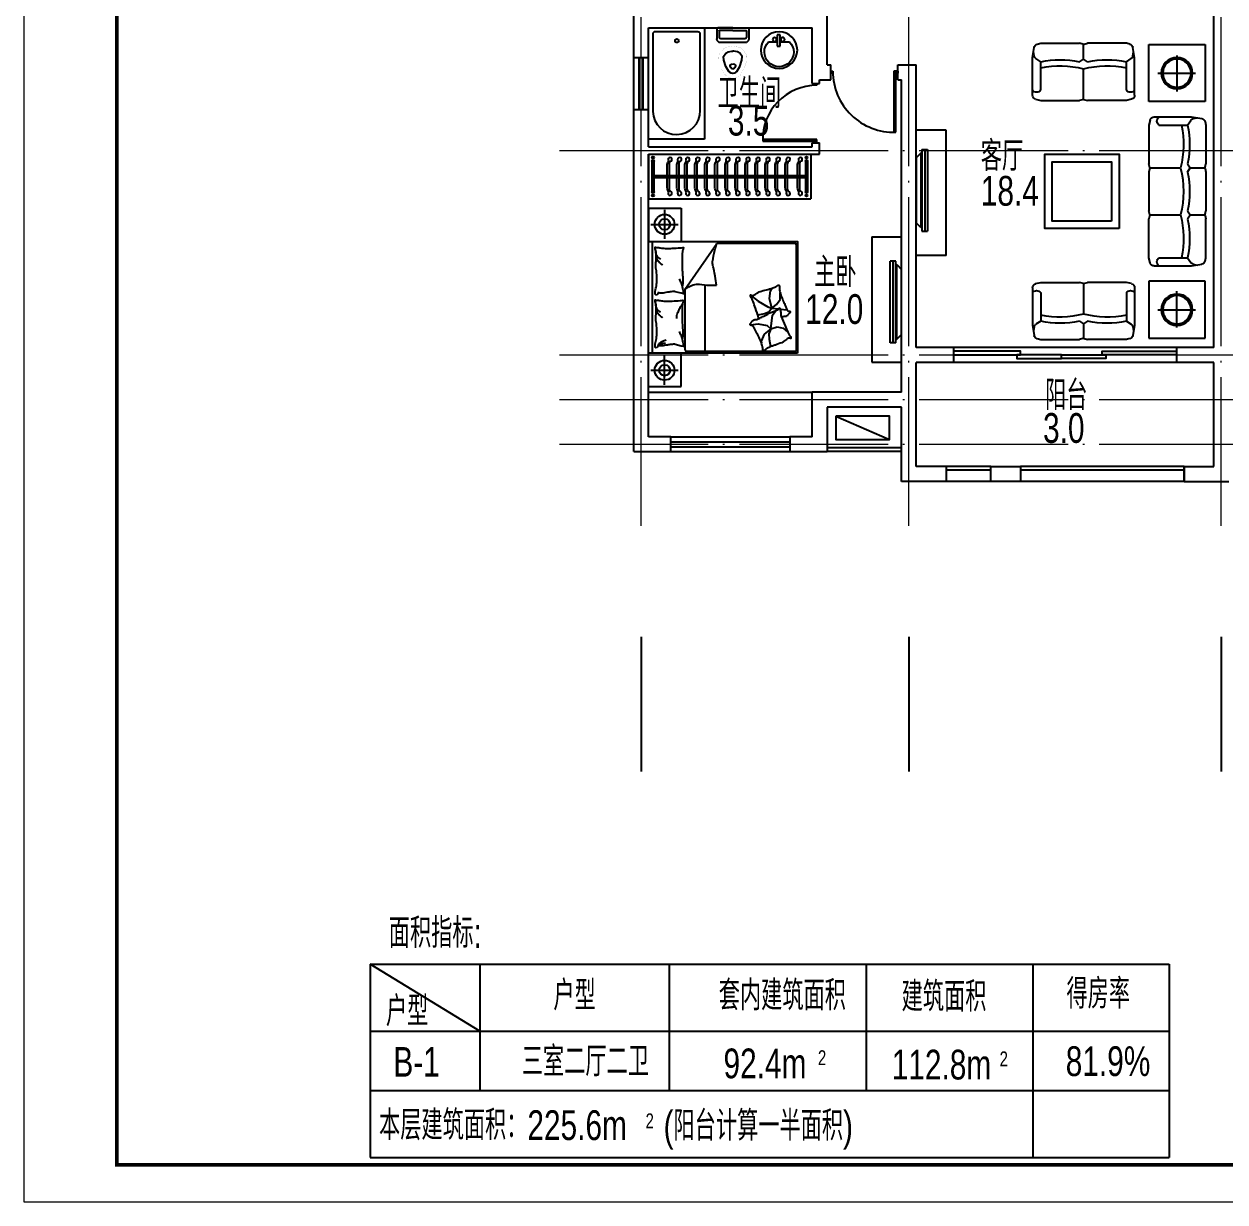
# Model space of a CAD drawing. Extents: x 1332633 to 1595679, y 264824 to 640777.
# Drawn here: x 1338833 to 1354982, y 611077 to 626916 of the extents above; entities that cross this region are included whole.
import ezdxf
from ezdxf.enums import TextEntityAlignment as Align

# ---------------------------------------------------------------- set-up
doc = ezdxf.new("R2010")
doc.units = 0
doc.header["$LTSCALE"] = 1000
doc.header["$MEASUREMENT"] = 0
doc.linetypes.add('DOTE', pattern=[2.42, 2, -0.2, 0.02, -0.2])
doc.layers.get('0').update_dxf_attribs({"linetype": 'CONTINUOUS'})
doc.layers.add('_公共_图框', color=4, linetype='CONTINUOUS', lineweight=5)
doc.layers.add('DOTE', color=1, linetype='DOTE', lineweight=13)
for name, color, linetype in [('A-Area(建筑面积)', 1, 'CONTINUOUS'), ('A-Balcony(建筑阳台)', 32, 'CONTINUOUS'), ('A-Fur1(建筑厨卫洁具)', 136, 'CONTINUOUS'), ('A-Fur2(建筑家具)', 33, 'CONTINUOUS'), ('A-FUR2_建筑家具_', 33, 'CONTINUOUS'), ('A-Ground(室外构件)', 31, 'CONTINUOUS'), ('A-Hz1(房间名称)', 4, 'CONTINUOUS'), ('A-HZ1_建筑汉字注明_平_立面_房间名称等_', 7, 'CONTINUOUS'), ('A-Hz3(房间面积)', 2, 'CONTINUOUS'), ('A-Wall(建筑墙)', 255, 'CONTINUOUS'), ('A-WALL_建筑墙_', 255, 'CONTINUOUS'), ('A-WINDOW(建筑门窗)', 4, 'CONTINUOUS'), ('AXIS', 3, 'CONTINUOUS'), ('TEXT', 2, 'CONTINUOUS')]:
    doc.layers.add(name, color=color, linetype=linetype)
doc.styles.add('DIM_FONT', font='txt', dxfattribs={"width": 0.8})
doc.styles.add('SBJ', font='SimSun.ttf', dxfattribs={"width": 0.8})
doc.styles.get("Standard").update_dxf_attribs({"font": 'GBENOR', "bigfont": 'GBCBIG'})
doc.styles.add('sunyat', font='3yromanc.shx', dxfattribs={"width": 0.75, "bigfont": '3yhztxt.shx'})
doc.styles.add('SUNYAT1', font='3yromans.shx', dxfattribs={"width": 0.75, "bigfont": '3yhztxt.shx'})
doc.styles.add('图框文字', font='SIMKAI.TTF')

# ---------------------------------------------------------------- blocks, each defined once
blk = doc.blocks.new('B')
at = {"layer": 'A-FUR2_建筑家具_'}
for p, q in [((0, 0), (450, 0)), ((0, 0), (0, -438)), ((2400, 0), (1950, 0)), ((2400, 0), (2400, -438)), ((219, -30), (219, -398)), ((450, -52), (1950, -52)), ((2181, -30), (2181, -398)), ((25, -215), (416, -215)), ((2375, -215), (1984, -215)), ((0, -438), (453, -438)), ((2400, -438), (1947, -438)), ((476, -509), (476, -1968)), ((1303, -489), (496, -489)), ((1303, -489), (1922, -916)), ((496, -761), (1365, -761)), ((1922, -1968), (1922, -916)), ((831, -1368), (845, -1471)), ((1228, -1368), (1148, -1472)), ((611, -1514), (587, -1518)), ((705, -1552), (611, -1514)), ((774, -1645), (705, -1552)), ((819, -1593), (774, -1645)), ((845, -1471), (819, -1593)), ((978, -1559), (959, -1470)), ((998, -1617), (978, -1559)), ((1073, -1603), (1055, -1658)), ((1148, -1472), (1073, -1603)), ((540, -1638), (537, -1645)), ((638, -1621), (540, -1638)), ((707, -1618), (638, -1621)), ((774, -1645), (707, -1618)), ((774, -1645), (960, -1664)), ((774, -1645), (805, -1728)), ((805, -1728), (785, -1810)), ((960, -1664), (1010, -1700)), ((1055, -1658), (998, -1617)), ((1010, -1700), (1022, -1709)), ((1042, -1767), (1030, -1861)), ((1055, -1658), (1044, -1752)), ((1055, -1658), (1184, -1626)), ((1055, -1658), (1105, -1721)), ((1105, -1721), (1170, -1769)), ((1170, -1769), (1263, -1769)), ((1184, -1626), (1287, -1640)), ((1287, -1640), (1323, -1660)), ((785, -1810), (731, -1873)), ((496, -1988), (1902, -1988))]:
    blk.add_line(p, q, dxfattribs=at)
blk.add_lwpolyline([(450, -2000), (450, 0), (1950, 0), (1950, -2000)], close=True, dxfattribs=at)
for points in [[(551, -127, -0.263368), (523, -108, -0.494818), (532, -89, -0.049225), (550, -88, -0.036831), (574, -89, -0.031893), (611, -97, 0.035782), (645, -104, 0.032941), (735, -110, 0.026564), (846, -104, 0.017905), (884, -99, -0.033397), (904, -97, -0.03204), (941, -97, 0.018442), (1005, -101, 0.010837), (1070, -100, 0.014624), (1118, -97, 0.111249), (1141, -89, -0.153708), (1158, -86, -0.076444), (1165, -87, -0.215512), (1167, -89, -0.585858), (1164, -92, 0.363489), (1159, -95, 0.191716), (1159, -106, -0.129675), (1161, -123, -0.01735), (1158, -140, 0.019326), (1156, -155, 0.018818), (1149, -223, 0.021828), (1148, -283, 0.006204), (1150, -316, 0.001963), (1156, -423, 0.028341), (1160, -459, -0.117014), (1159, -468, -0.36606), (1158, -469, -0.03973), (1144, -466, -0.048309), (1131, -461, 0.062981), (1120, -457, 0.04058), (1097, -454, 0.014345), (1030, -451, 0.005484), (904, -452, 0.007153), (808, -455, 0.008762), (766, -458, -0.008153), (720, -461, -0.06251), (663, -456, 0.078669), (617, -454, 0.047825), (595, -459, -0.034494), (564, -466, -0.023571), (539, -469, -0.510228), (538, -468), (545, -438), (566, -356, 0.073041), (568, -336, 0.023305), (562, -275, 0.018299), (558, -252, -0.01097), (551, -214, -0.042281), (548, -180, -0.027201), (551, -126)], [(549, -143, -0.05369), (564, -156, -0.070312), (572, -168, -0.015448), (575, -177, -0.013244), (579, -187, -0.082127), (582, -205, -0.064164), (579, -228)], [(551, -127, -0.077379), (586, -152, -0.077379), (611, -187, -0.047525), (621, -211, -0.047525), (626, -238)], [(1025, -101, 0.027842), (1001, -111, 0.048685), (989, -119, 0.023666), (961, -144, 0.031223), (942, -164, 0.046801), (936, -172, 0.023191), (928, -189)], [(1107, -95, 0.088153), (1072, -98, 0.088153), (1041, -114, 0.077547), (1019, -135, 0.077547), (1005, -162)], [(1260, -127, -0.263368), (1232, -108, -0.494818), (1241, -89, -0.049225), (1259, -88, -0.036831), (1283, -89, -0.031893), (1321, -97, 0.035782), (1355, -104, 0.032941), (1444, -110, 0.026564), (1556, -104, 0.017905), (1593, -99, -0.033397), (1613, -97, -0.03204), (1650, -97, 0.018442), (1715, -101, 0.010837), (1779, -100, 0.014624), (1827, -97, 0.111249), (1850, -89, -0.153708), (1867, -86, -0.076444), (1874, -87, -0.215512), (1876, -89, -0.585858), (1873, -92, 0.363489), (1869, -95, 0.191716), (1869, -106, -0.129675), (1871, -123, -0.01735), (1868, -140, 0.019326), (1865, -155, 0.018818), (1858, -223, 0.021828), (1857, -283, 0.006204), (1859, -316, 0.001963), (1865, -423, 0.028341), (1869, -459, -0.117014), (1869, -468, -0.36606), (1867, -469, -0.03973), (1854, -466, -0.048309), (1840, -461, 0.062981), (1829, -457, 0.04058), (1806, -454, 0.014345), (1739, -451, 0.005484), (1614, -452, 0.007153), (1517, -455, 0.008762), (1475, -458, -0.008153), (1429, -461, -0.06251), (1372, -456, 0.078669), (1327, -454, 0.047825), (1304, -459, -0.034494), (1273, -466, -0.023571), (1248, -469, -0.510228), (1247, -468), (1255, -438), (1275, -356, 0.073041), (1277, -336, 0.023305), (1271, -275, 0.018299), (1267, -252, -0.01097), (1260, -214, -0.042281), (1257, -180, -0.027201), (1260, -126)], [(1734, -101, 0.027842), (1710, -111, 0.048685), (1698, -119, 0.023666), (1670, -144, 0.031223), (1651, -164, 0.046801), (1646, -172, 0.023191), (1638, -189)], [(1816, -95, 0.088153), (1782, -98, 0.088153), (1750, -114, 0.077547), (1729, -135, 0.077547), (1715, -162)], [(641, -454, 0.009729), (669, -445, 0.009729), (696, -435, 0.007971), (717, -426, 0.007971), (739, -416)], [(1111, -455, 0.016108), (1072, -429, 0.024599), (1045, -414, 0.009477), (996, -391, 0.015937), (966, -378, 0.072521), (950, -375, 0.033339), (913, -375)], [(1351, -454, 0.009729), (1378, -445, 0.009729), (1405, -435, 0.007971), (1427, -426, 0.007971), (1448, -416)], [(1303, -489, -0.085272), (1367, -599, -0.124044), (1376, -686), (1362, -782), (1364, -912)], [(1364, -912, 0.007867), (1482, -894, 0.009508), (1578, -876, 0.006616), (1643, -862, -0.023828), (1662, -858, -0.080713), (1680, -859, -0.009591), (1833, -891, -0.013133), (1866, -899, -0.007859), (1922, -916)], [(914, -1480, 0.025626), (926, -1478, 0.0108), (1055, -1436, 0.00456), (1142, -1405, 0.01125), (1177, -1391, 0.069394), (1196, -1380, -0.079756), (1213, -1371, -0.106399), (1228, -1368, -0.328642), (1232, -1372, -0.299547), (1229, -1378, 0.189917), (1224, -1387, 0.033518), (1223, -1397, 0.075627), (1223, -1402, 0.053489), (1226, -1410, 0.017838), (1238, -1432, 0.038394), (1255, -1456, -0.059529), (1266, -1472, -0.035943), (1276, -1498, -0.011245), (1302, -1585, -0.006203), (1312, -1624, 0.010783), (1318, -1647, 0.019485), (1323, -1660, 0.005062), (1342, -1710, 0.101392), (1359, -1736, -0.223768), (1364, -1749, -0.25558), (1361, -1754, -0.081563), (1345, -1759, -0.071805), (1328, -1759, 0.069985), (1311, -1759, 0.03546), (1251, -1772, 0.029432), (1182, -1797, 0.001554), (1149, -1811, -0.00152), (1115, -1826, -0.004735), (1079, -1840, 0.00382), (1036, -1859, 0.296001), (1014, -1891, -0.649774), (992, -1900, -0.02319), (988, -1895, 0.0288), (984, -1892, 0.005727), (977, -1886, -0.004358), (969, -1878, -0.027528), (952, -1861, -0.046214), (943, -1850, -0.194121), (940, -1833, 0.133719), (939, -1809, 0.005779), (932, -1787, 0.008882)]]:
    blk.add_lwpolyline(points, format="xyb", dxfattribs=at)
blk.add_lwpolyline([(508, -1583, 0.101392), (490, -1559, -0.223768), (484, -1546, -0.25558), (486, -1541, -0.081563), (502, -1535, -0.071805), (519, -1534, 0.069985), (536, -1532, 0.03546), (595, -1515, 0.029432), (661, -1485, 0.001554), (694, -1468, -0.00152), (726, -1451, -0.004735), (761, -1433, 0.00382), (803, -1412, 0.296001), (822, -1378, -0.649774), (843, -1367, -0.02319), (848, -1372, 0.0288), (852, -1375, 0.005727), (859, -1380, -0.004358), (868, -1387, -0.027528), (886, -1403, -0.046214), (895, -1414, -0.194121), (900, -1430, 0.133719), (903, -1454, 0.011505), (921, -1496, 0.008882), (947, -1550, 0.012426), (985, -1618, -0.033612), (997, -1644), (1020, -1701), (1038, -1744, 0.224341), (1053, -1757, -0.722772), (1053, -1766, -0.103513), (1049, -1767, 0.053465), (1042, -1767, 0.030109), (1019, -1772, -0.031436), (997, -1776, -0.05324), (982, -1776, 0.05518), (967, -1777, 0.056271), (942, -1783, 0.0108), (816, -1835, 0.00456), (731, -1873, 0.01125), (697, -1889, 0.069394), (679, -1902, -0.079756), (663, -1912, -0.106399), (649, -1915, -0.328642), (645, -1912, -0.299547), (646, -1906, 0.189917), (651, -1896, 0.033518), (652, -1886, 0.075627), (651, -1882, 0.053489), (647, -1874, 0.017838), (634, -1853, 0.038394), (615, -1830, -0.059529), (603, -1815, -0.035943), (590, -1790, -0.011245), (558, -1705, -0.006203), (545, -1667, 0.010783), (537, -1645, 0.019485), (532, -1632, 0.005062)], format="xyb", close=True, dxfattribs=at)
for centre, radius in [((219, -215), 133), ((219, -215), 73.3), ((2181, -215), 133), ((2181, -215), 73.3)]:
    blk.add_circle(centre, radius, dxfattribs=at)
for centre, start, end in [((496, -509), 90, 180), ((496, -741), 180, 270), ((496, -1968), 180, 270), ((1902, -1968), 270, 0)]:
    blk.add_arc(centre, 20, start, end, dxfattribs=at)
at = {"layer": 'A-FUR2_建筑家具_', "style": 'DIM_FONT', "text_generation_flag": 4, "width": 0.8, "flags": 9}
for tag in ['YSIZE', 'XSIZE']:
    blk.add_attdef(tag, (0, 0), '', height=0.5, rotation=90, dxfattribs=at)
blk = doc.blocks.new('衣橱2100X600')
at = {"layer": 'A-Fur2(建筑家具)'}
for p, q in [((-2000, 0), (183, 0)), ((-2000, 0), (-2000, -600)), ((-1955, -90), (-1955, -510)), ((-1928, -90), (-1928, -510)), ((-1755, -141), (-1755, -459)), ((-1724, -134), (-1724, -466)), ((-1627, -141), (-1627, -459)), ((-1595, -134), (-1595, -466)), ((-1517, -141), (-1517, -459)), ((-1485, -134), (-1485, -466)), ((-1382, -141), (-1382, -459)), ((-1350, -134), (-1350, -466)), ((-1247, -141), (-1247, -459)), ((-1215, -134), (-1215, -466)), ((-1112, -141), (-1112, -459)), ((-1080, -134), (-1080, -466)), ((-977, -141), (-977, -459)), ((-945, -134), (-945, -466)), ((-842, -141), (-842, -459)), ((-810, -134), (-810, -466)), ((-707, -141), (-707, -459)), ((-675, -134), (-675, -466)), ((-572, -141), (-572, -459)), ((-540, -134), (-540, -466)), ((-437, -141), (-437, -459)), ((-405, -134), (-405, -466)), ((-302, -141), (-302, -459)), ((-270, -134), (-270, -466)), ((-167, -141), (-167, -459)), ((-135, -134), (-135, -466)), ((-3, -141), (-3, -459)), ((28, -134), (28, -466)), ((111, -90), (111, -510)), ((138, -90), (138, -510)), ((183, 0), (183, -600)), ((-1928, -287), (111, -287)), ((-1928, -314), (111, -314)), ((-2000, -600), (183, -600))]:
    blk.add_line(p, q, dxfattribs=at)
for centre in [(-1941, -45), (-1941, -90), (124, -45), (124, -90), (-1941, -510), (-1941, -555), (124, -510), (124, -555)]:
    blk.add_circle(centre, 13.5, dxfattribs=at)
for centre, radius, start, end in [((-1585, -190), 177, 145.4947, 163.6608), ((-1712, -71), 26.6, 303.9623, 224.8345), ((-1679, -134), 45, 114.7041, 180), ((-1457, -190), 177, 145.4947, 163.6608), ((-1584, -71), 26.6, 303.9623, 224.8345), ((-1550, -134), 45, 114.7041, 180), ((-1347, -190), 177, 145.4947, 163.6608), ((-1474, -71), 26.6, 303.9623, 224.8345), ((-1440, -134), 45, 114.7041, 180), ((-1212, -190), 177, 145.4947, 163.6608), ((-1339, -71), 26.6, 303.9623, 224.8345), ((-1305, -134), 45, 114.7041, 180), ((-1077, -190), 177, 145.4947, 163.6608), ((-1204, -71), 26.6, 303.9623, 224.8345), ((-1170, -134), 45, 114.7041, 180), ((-942, -190), 177, 145.4947, 163.6608), ((-1069, -71), 26.6, 303.9623, 224.8345), ((-1035, -134), 45, 114.7041, 180), ((-807, -190), 177, 145.4947, 163.6608), ((-934, -71), 26.6, 303.9623, 224.8345), ((-900, -134), 45, 114.7041, 180), ((-672, -190), 177, 145.4947, 163.6608), ((-799, -71), 26.6, 303.9623, 224.8345), ((-765, -134), 45, 114.7041, 180), ((-537, -190), 177, 145.4947, 163.6608), ((-664, -71), 26.6, 303.9623, 224.8345), ((-630, -134), 45, 114.7041, 180), ((-402, -190), 177, 145.4947, 163.6608), ((-529, -71), 26.6, 303.9623, 224.8345), ((-495, -134), 45, 114.7041, 180), ((-267, -190), 177, 145.4947, 163.6608), ((-394, -71), 26.6, 303.9623, 224.8345), ((-360, -134), 45, 114.7041, 180), ((-132, -190), 177, 145.4947, 163.6608), ((-259, -71), 26.6, 303.9623, 224.8345), ((-225, -134), 45, 114.7041, 180), ((3, -190), 177, 145.4947, 163.6608), ((-124, -71), 26.6, 303.9623, 224.8345), ((-90, -134), 45, 114.7041, 180), ((167, -190), 177, 145.4947, 163.6608), ((40, -71), 26.6, 303.9623, 224.8345), ((73, -134), 45, 114.7041, 180), ((-1585, -410), 177, 196.3392, 214.5053), ((-1679, -466), 45, 180, 245.2959), ((-1457, -410), 177, 196.3392, 214.5053), ((-1550, -466), 45, 180, 245.2959), ((-1347, -410), 177, 196.3392, 214.5053), ((-1440, -466), 45, 180, 245.2959), ((-1212, -410), 177, 196.3392, 214.5053), ((-1305, -466), 45, 180, 245.2959), ((-1077, -410), 177, 196.3392, 214.5053), ((-1170, -466), 45, 180, 245.2959), ((-942, -410), 177, 196.3392, 214.5053), ((-1035, -466), 45, 180, 245.2959), ((-807, -410), 177, 196.3392, 214.5053), ((-900, -466), 45, 180, 245.2959), ((-672, -410), 177, 196.3392, 214.5053), ((-765, -466), 45, 180, 245.2959), ((-537, -410), 177, 196.3392, 214.5053), ((-630, -466), 45, 180, 245.2959), ((-402, -410), 177, 196.3392, 214.5053), ((-495, -466), 45, 180, 245.2959), ((-267, -410), 177, 196.3392, 214.5053), ((-360, -466), 45, 180, 245.2959), ((-132, -410), 177, 196.3392, 214.5053), ((-225, -466), 45, 180, 245.2959), ((3, -410), 177, 196.3392, 214.5053), ((-90, -466), 45, 180, 245.2959), ((167, -410), 177, 196.3392, 214.5053), ((73, -466), 45, 180, 245.2959), ((-1712, -529), 26.6, 135.1655, 56.0377), ((-1584, -529), 26.6, 135.1655, 56.0377), ((-1474, -529), 26.6, 135.1655, 56.0377), ((-1339, -529), 26.6, 135.1655, 56.0377), ((-1204, -529), 26.6, 135.1655, 56.0377), ((-1069, -529), 26.6, 135.1655, 56.0377), ((-934, -529), 26.6, 135.1655, 56.0377), ((-799, -529), 26.6, 135.1655, 56.0377), ((-664, -529), 26.6, 135.1655, 56.0377), ((-529, -529), 26.6, 135.1655, 56.0377), ((-394, -529), 26.6, 135.1655, 56.0377), ((-259, -529), 26.6, 135.1655, 56.0377), ((-124, -529), 26.6, 135.1655, 56.0377), ((40, -529), 26.6, 135.1655, 56.0377)]:
    blk.add_arc(centre, radius, start, end, dxfattribs=at)
blk = doc.blocks.new('电视柜')
at = {"layer": 'A-Fur2(建筑家具)'}
for p, q in [((-400, 876), (0, 876)), ((-400, 876), (-400, -810)), ((-75, 550), (-150, 550)), ((-150, -550), (-150, 550)), ((-113, -550), (-113, 550)), ((-75, -550), (-75, 550)), ((-75, 501), (-62, 501)), ((-62, 501), (0, 437)), ((-62, -501), (-62, 501)), ((0, -437), (0, 437)), ((-62, -501), (0, -437)), ((-75, -550), (-150, -550)), ((-75, -501), (-62, -501)), ((-400, -810), (0, -810))]:
    blk.add_line(p, q, dxfattribs=at)
blk = doc.blocks.new('DOOR_B01')
for p, q in [((-0.47, 0.895), (-0.47, -0.015)), ((-0.44, -0.015), (-0.44, 0.895)), ((-0.5, 0.015), (-0.47, 0.015)), ((-0.5, -0.015), (-0.5, 0.015)), ((0.47, 0.015), (0.5, 0.015)), ((0.5, 0.015), (0.5, -0.015)), ((-0.5, -0.015), (-0.44, -0.015)), ((0.5, -0.015), (0.47, -0.015))]:
    blk.add_line(p, q)
blk.add_arc((-0.44, -0.015), 0.91, 0, 91.8892)
blk = doc.blocks.new('M_E7')
for p, q in [((-201, 62), (-201, -265)), ((-10, 112), (-151, 112)), ((-150, 61), (-150, -264)), ((-41, 81), (-130, 81)), ((-36, -102), (-36, 76)), ((0, -102), (0, 102)), ((-36, -102), (-36, -279)), ((0, -102), (0, -305)), ((-10, -315), (-151, -315)), ((-41, -284), (-130, -284))]:
    blk.add_line(p, q)
at = {"const_width": 1}
for points in [[(-651, -24), (-637, -1), (-550, 51), (-451, 83), (-371, 88), (-294, 37), (-262, -18), (-252, -84), (-252, -102)], [(-651, -180), (-637, -202), (-550, -254), (-451, -287), (-371, -292), (-294, -240), (-262, -186), (-252, -119), (-252, -102)]]:
    blk.add_lwpolyline(points, dxfattribs=at)
for points in [[(-597, -59), (-590, -49), (-523, -9), (-438, 19), (-389, 22), (-343, -9), (-325, -40), (-317, -89), (-317, -102)], [(-596, -145), (-590, -154), (-523, -194), (-438, -222), (-389, -225), (-343, -194), (-325, -164), (-317, -114), (-317, -102)]]:
    blk.add_lwpolyline(points)
blk.add_lwpolyline([(-644, -15, 0.39866), (-643, -191, 0.39866)], format="xyb", dxfattribs=at)
for centre, radius, start, end in [((-151, 62), 50, 90, 180), ((-130, 61), 20, 90, 180), ((-41, 76), 5, 0, 90), ((-10, 102), 10, 0, 90), ((-551, -102), 62.6, 137.0381, 223.979), ((-511, -114), 47.8, 77.2641, 164.6652), ((-511, -89), 47.8, 195.3348, 282.7359), ((-541, -103), 54.1, 1.1332, 40.3816), ((-541, -101), 54.1, 319.6184, 358.8668), ((-151, -265), 50, 180, 270), ((-130, -264), 20, 180, 270), ((-41, -279), 5, 270, 0), ((-10, -305), 10, 270, 0)]:
    blk.add_arc(centre, radius, start, end)
at = {"width": 0.8, "flags": 9}
for tag in ['XSIZE', 'YSIZE']:
    blk.add_attdef(tag, (0, 0), '', height=0.5, dxfattribs=at)
blk = doc.blocks.new('M_E33IEP')
for p, q in [((44, -21), (44, 20)), ((44, 20), (194, 20)), ((135, 135), (135, 20)), ((194, 20), (194, -21)), ((194, -21), (44, -21)), ((135, -21), (135, -144))]:
    blk.add_line(p, q)
for centre, radius in [((248, -5), 246), ((106, 56), 26.7), ((105, -55), 26.7)]:
    blk.add_circle(centre, radius)
blk.add_arc((274, -5), 197, 225.2527, 134.7473)
at = {"style": 'DIM_FONT', "width": 0.8, "flags": 9}
for tag in ['XSIZE', 'YSIZE']:
    blk.add_attdef(tag, (0, 0), '', height=0.5, dxfattribs=at)
at = {"width": 0.8, "flags": 9}
for tag in ['XSIZE', 'YSIZE']:
    blk.add_attdef(tag, (2, -251), '', height=150, dxfattribs=at)
blk = doc.blocks.new('dfasdf')
at = {"layer": 'A-FUR2_建筑家具_'}
for p, q in [((0, 3949), (0, 3182)), ((756, 3949), (0, 3949)), ((756, 3182), (756, 3949)), ((947, 3774), (970, 3910)), ((1011, 3954), (1057, 3966)), ((1057, 3966), (1579, 3966)), ((1625, 3954), (1579, 3966)), ((1633, 3755), (1633, 3951)), ((1642, 3954), (1688, 3966)), ((2210, 3966), (1688, 3966)), ((2256, 3954), (2210, 3966)), ((2320, 3774), (2297, 3910)), ((378, 3804), (378, 3316)), ((947, 3268), (947, 3774)), ((970, 3796), (960, 3848)), ((1057, 3719), (994, 3761)), ((1057, 3334), (1057, 3719)), ((1579, 3719), (1633, 3755)), ((1688, 3719), (1633, 3755)), ((2210, 3719), (2273, 3761)), ((2210, 3334), (2210, 3719)), ((2297, 3796), (2307, 3848)), ((2320, 3268), (2320, 3774)), ((636, 3565), (127, 3565)), ((1633, 3211), (1633, 3623)), ((0, 3182), (756, 3182)), ((989, 3214), (1057, 3197)), ((1057, 3197), (1579, 3197)), ((1633, 3211), (1579, 3197)), ((1633, 3211), (1688, 3197)), ((2210, 3197), (1688, 3197)), ((2278, 3214), (2210, 3197)), ((-1, 2913), (-12, 2866)), ((180, 2976), (44, 2953)), ((158, 2953), (105, 2964)), ((686, 2976), (180, 2976)), ((235, 2866), (193, 2930)), ((739, 2935), (756, 2866)), ((-12, 2866), (-12, 2345)), ((619, 2866), (235, 2866)), ((756, 2866), (756, 2345)), ((-1, 2299), (-12, 2345)), ((-1, 2281), (-12, 2235)), ((-1, 2281), (-12, 2235)), ((198, 2290), (2, 2290)), ((235, 2345), (198, 2290)), ((235, 2235), (198, 2290)), ((743, 2290), (330, 2290)), ((743, 2290), (756, 2345)), ((743, 2290), (756, 2235)), ((-12, 2235), (-12, 1714)), ((756, 2235), (756, 1714)), ((-1, 1668), (-12, 1714)), ((-1, 1650), (-12, 1604)), ((198, 1659), (2, 1659)), ((235, 1714), (198, 1659)), ((235, 1604), (198, 1659)), ((743, 1659), (330, 1659)), ((743, 1659), (756, 1714)), ((743, 1659), (756, 1604)), ((-12, 1083), (-12, 1604)), ((756, 1083), (756, 1604)), ((-1, 1036), (-12, 1083)), ((180, 973), (44, 996)), ((158, 996), (105, 985)), ((686, 973), (180, 973)), ((235, 1083), (193, 1019)), ((619, 1083), (235, 1083)), ((739, 1014), (756, 1083)), ((0, 0), (0, 767)), ((0, 767), (756, 767)), ((756, 767), (756, 0)), ((947, 681), (947, 175)), ((989, 735), (1057, 752)), ((1057, 752), (1579, 752)), ((1633, 738), (1579, 752)), ((1633, 738), (1688, 752)), ((1633, 738), (1633, 326)), ((2210, 752), (1688, 752)), ((2278, 735), (2210, 752)), ((2320, 681), (2320, 175)), ((378, 145), (378, 633)), ((1057, 614), (1057, 230)), ((2210, 614), (2210, 230)), ((636, 384), (127, 384)), ((947, 175), (970, 39)), ((1057, 230), (994, 188)), ((1579, 230), (1633, 194)), ((1688, 230), (1633, 194)), ((1633, 194), (1633, -2)), ((2210, 230), (2273, 188)), ((2320, 175), (2297, 39)), ((756, 0), (0, 0)), ((970, 153), (960, 101)), ((2297, 153), (2307, 101)), ((1011, -5), (1057, -17)), ((1057, -17), (1579, -17)), ((1625, -5), (1579, -17)), ((1642, -5), (1688, -17)), ((2210, -17), (1688, -17)), ((2256, -5), (2210, -17))]:
    blk.add_line(p, q, dxfattribs=at)
for points in [[(1156, 1474), (2156, 1474), (2156, 2474), (1156, 2474)], [(1256, 1574), (2056, 1574), (2056, 2374), (1256, 2374)]]:
    blk.add_lwpolyline(points, close=True, dxfattribs=at)
for centre, radius in [((378, 3565), 211), ((378, 3565), 190), ((378, 384), 211), ((378, 384), 190)]:
    blk.add_circle(centre, radius, dxfattribs=at)
for centre, radius, start, end in [((1024, 3901), 54.9, 104.0362, 170.5377), ((1612, 3901), 54.9, 66.4002, 75.9638), ((1655, 3901), 54.9, 104.0362, 113.5998), ((2243, 3901), 54.9, 9.4623, 75.9638), ((1024, 3807), 54.9, 191.3099, 236.3099), ((1318, 2494), 1252, 77.982, 102.018), ((1949, 2494), 1252, 77.982, 102.018), ((2243, 3807), 54.9, 303.6901, 348.6901), ((1318, 2412), 1252, 75.4009, 102.018), ((1949, 2412), 1252, 77.982, 104.5991), ((1002, 3376), 68.6, 216.8699, 323.1301), ((1002, 3268), 54.9, 180, 255.9638), ((2265, 3376), 68.6, 216.8699, 323.1301), ((2265, 3268), 54.9, 284.0362, 0), ((53, 2899), 54.9, 99.4623, 165.9638), ((147, 2899), 54.9, 33.6901, 78.6901), ((578, 2921), 68.6, 306.8699, 53.1301), ((686, 2921), 54.9, 14.0362, 90), ((1460, 2606), 1252, 167.982, 192.018), ((1542, 2606), 1252, 167.982, 194.5991), ((53, 2312), 54.9, 194.0362, 203.5998), ((53, 2268), 54.9, 156.4002, 165.9638), ((1542, 1974), 1252, 165.4009, 194.5991), ((1460, 1974), 1252, 167.982, 192.018), ((53, 1681), 54.9, 194.0362, 203.5998), ((53, 1637), 54.9, 156.4002, 165.9638), ((1542, 1343), 1252, 165.4009, 192.018), ((1460, 1343), 1252, 167.982, 192.018), ((53, 1050), 54.9, 194.0362, 260.5377), ((147, 1050), 54.9, 281.3099, 326.3099), ((578, 1028), 68.6, 306.8699, 53.1301), ((686, 1028), 54.9, 270, 345.9638), ((1002, 681), 54.9, 104.0362, 180), ((2265, 681), 54.9, 0, 75.9638), ((1002, 573), 68.6, 36.8699, 143.1301), ((2265, 573), 68.6, 36.8699, 143.1301), ((1318, 1537), 1252, 257.982, 284.5991), ((1949, 1537), 1252, 255.4009, 282.018), ((1024, 142), 54.9, 123.6901, 168.6901), ((1318, 1455), 1252, 257.982, 282.018), ((1949, 1455), 1252, 257.982, 282.018), ((2243, 142), 54.9, 11.3099, 56.3099), ((1024, 48), 54.9, 189.4623, 255.9638), ((2243, 48), 54.9, 284.0362, 350.5377), ((1612, 48), 54.9, 284.0362, 293.5998), ((1655, 48), 54.9, 246.4002, 255.9638)]:
    blk.add_arc(centre, radius, start, end, dxfattribs=at)
at = {"layer": 'A-FUR2_建筑家具_', "style": 'SBJ', "width": 0.8, "flags": 9}
for tag, p in [('YSIZE', (0, 3949)), ('XSIZE', (0, 3949)), ('YSIZE', (0, 0)), ('XSIZE', (0, 0))]:
    blk.add_attdef(tag, p, '', height=0.5, rotation=180, dxfattribs=at)
blk = doc.blocks.new('浴缸08X15')
at = {"layer": 'A-Fur1(建筑厨卫洁具)'}
for p, q in [((-375, -1500), (-375, 0)), ((-375, 0), (375, 0)), ((375, 0), (375, -1500)), ((-319, -85), (-319, -1125)), ((289, -56), (-289, -55)), ((319, -1113), (319, -86)), ((375, -1500), (-375, -1500))]:
    blk.add_line(p, q, dxfattribs=at)
blk.add_circle((6, -176), 25, dxfattribs=at)
for centre, radius, start, end in [((-289, -85), 30, 89.9714, 179.9956), ((289, -86), 30, 0.0057, 89.9714), ((0, -1117), 319, 181.3982, 0.6999)]:
    blk.add_arc(centre, radius, start, end, dxfattribs=at)
blk = doc.blocks.new('A$C79D20D74')
at = {"layer": 'A-Ground(室外构件)'}
blk.add_line((0, 720), (315, 0), dxfattribs=at)
blk.add_lwpolyline([(0, 720), (315, 720), (315, 0), (0, 0)], close=True, dxfattribs=at)
blk = doc.blocks.new('WIN_03X700X200')
at = {"layer": 'A-WINDOW(建筑门窗)'}
for p, q in [((-0.5, 0.143), (0.5, 0.143)), ((-0.5, 0.036), (0.5, 0.036)), ((-0.5, -0.036), (0.5, -0.036)), ((-0.5, -0.143), (0.5, -0.143))]:
    blk.add_line(p, q, dxfattribs=at)
blk = doc.blocks.new('vvxv')
at = {"layer": '_公共_图框'}
blk.add_lwpolyline([(-63000, 0), (0, 0), (0, 29700), (-63000, 29700)], close=True, dxfattribs=at)
at = {"layer": '_公共_图框', "const_width": 50}
blk.add_lwpolyline([(-61750, 500), (-500, 500), (-500, 29200), (-61750, 29200)], close=True, dxfattribs=at)
at = {"layer": '_公共_图框', "style": '图框文字'}
for tag, height, p in [('建设单位', 250, (-2500, 19150)), ('合作单位', 250, (-2527, 16842)), ('项目名称', 250, (-2500, 15150)), ('项目编号', 250, (-2500, 13150)), ('建筑', 175, (-1300, 2800)), ('方案深化', 175, (-1300, 2450)), ('1:100', 175, (-1300, 2100)), ('20090705', 175, (-1300, 1750)), ('图号', 175, (-1300, 1225))]:
    blk.add_attdef(tag, text='', height=height, dxfattribs=at).set_placement(p, align=Align.MIDDLE_CENTER)

msp = doc.modelspace()

# ---------------------------------------------------------------- linework, layer by layer
for p, q in [((1354432, 620966), (1354432, 620766)), ((1354432, 620766), (1354432, 620966))]:
    msp.add_line(p, q)
msp.add_lwpolyline([(1351832, 620966), (1352232, 620966), (1352232, 620766), (1351832, 620766)], close=True)
at = {"layer": 'A-Balcony(建筑阳台)'}
for points in [[(1351832, 620966), (1351232, 620966)], [(1354432, 620966), (1352232, 620966)], [(1351832, 620916), (1351232, 620916)], [(1351832, 620766), (1351232, 620766)], [(1354432, 620916), (1352232, 620916)], [(1354432, 620766), (1352232, 620766)]]:
    msp.add_lwpolyline(points, dxfattribs=at)
at = {"layer": 'A-Ground(室外构件)'}
for p, q in [((1350632, 621216), (1349632, 621216)), ((1350632, 621166), (1349632, 621166))]:
    msp.add_line(p, q, dxfattribs=at)
at = {"layer": 'A-Wall(建筑墙)'}
for p, q in [((1350832, 622566), (1350832, 623116)), ((1351332, 622566), (1350832, 622566)), ((1351332, 622566), (1351332, 622366)), ((1354332, 622566), (1354332, 622366)), ((1351332, 622366), (1350832, 622366)), ((1350832, 620966), (1350832, 622366)), ((1354832, 620966), (1354832, 622366)), ((1354832, 621766), (1354832, 622366)), ((1349432, 621366), (1349432, 621966)), ((1350632, 621966), (1349432, 621966)), ((1350632, 621966), (1349932, 621966)), ((1349632, 621766), (1349632, 621166)), ((1350632, 621766), (1349632, 621766)), ((1347532, 621366), (1347232, 621366)), ((1347532, 621166), (1347532, 621366)), ((1349132, 621366), (1349132, 621366)), ((1349132, 621366), (1349132, 621166)), ((1347032, 621166), (1347532, 621166)), ((1347432, 621166), (1347732, 621166)), ((1349132, 621166), (1349632, 621166)), ((1351232, 620966), (1350832, 620966)), ((1351232, 620966), (1351232, 620766)), ((1354432, 620966), (1354432, 620766)), ((1351232, 620766), (1350632, 620766))]:
    msp.add_line(p, q, dxfattribs=at)
at = {"layer": 'A-WALL_建筑墙_'}
for p, q in [((1354832, 622566), (1354832, 627866)), ((1349632, 626366), (1349632, 627566)), ((1347032, 626466), (1347032, 627066)), ((1347232, 626866), (1349432, 626866)), ((1347232, 626466), (1347232, 626866)), ((1349432, 626166), (1349432, 626866)), ((1347032, 626466), (1347232, 626466)), ((1349632, 626366), (1349682, 626366)), ((1349682, 626166), (1349682, 626366)), ((1350582, 626366), (1350832, 626366)), ((1350582, 626166), (1350582, 626366)), ((1350832, 622566), (1350832, 626366)), ((1349432, 626116), (1349432, 626166)), ((1349432, 626116), (1349532, 626116)), ((1349532, 626116), (1349532, 626166)), ((1349532, 626166), (1349682, 626166)), ((1350582, 626166), (1350632, 626166)), ((1350632, 621966), (1350632, 626166)), ((1347032, 621166), (1347032, 625766)), ((1347032, 625766), (1347232, 625766)), ((1347232, 625266), (1347232, 625766)), ((1349432, 625266), (1349432, 625316)), ((1349432, 625316), (1349532, 625316)), ((1349532, 625166), (1349532, 625316)), ((1347232, 625266), (1349432, 625266)), ((1347232, 621366), (1347232, 625166)), ((1347232, 625166), (1349532, 625166)), ((1354832, 622566), (1354332, 622566)), ((1354832, 622366), (1354332, 622366)), ((1350632, 620766), (1350632, 621766)), ((1349432, 621366), (1349132, 621366)), ((1354432, 620966), (1354832, 620966)), ((1354432, 620766), (1355032, 620766))]:
    msp.add_line(p, q, dxfattribs=at)
at = {"layer": 'A-WINDOW(建筑门窗)'}
for p, q in [((1354332, 622566), (1351332, 622566)), ((1354332, 622366), (1351332, 622366)), ((1347232, 621966), (1349432, 621966)), ((1347532, 621366), (1349132, 621366)), ((1347532, 621299), (1349132, 621299)), ((1347532, 621232), (1349132, 621232)), ((1347532, 621166), (1349132, 621166))]:
    msp.add_line(p, q, dxfattribs=at)
for points in [[(1351332, 622516), (1351332, 622466), (1352232, 622466), (1352232, 622516)], [(1352182, 622466), (1352182, 622416), (1352782, 622416), (1352782, 622466)], [(1353382, 622466), (1353382, 622416), (1352782, 622416), (1352782, 622466)], [(1354332, 622516), (1354332, 622466), (1353332, 622466), (1353332, 622516)]]:
    msp.add_lwpolyline(points, close=True, dxfattribs=at)
at = {"layer": 'AXIS'}
for p, q in [((1347132, 618674), (1347132, 616865)), ((1350732, 618674), (1350732, 616865)), ((1354932, 618674), (1354932, 616865))]:
    msp.add_line(p, q, dxfattribs=at)
at = {"layer": 'DOTE'}
for p, q in [((1347132, 620166), (1347132, 637199)), ((1350732, 620166), (1350732, 637199)), ((1354932, 620166), (1354932, 637199)), ((1346032, 625216), (1393109, 625216)), ((1346032, 622466), (1393109, 622466)), ((1346032, 621866), (1393109, 621866)), ((1346032, 621266), (1393109, 621266))]:
    msp.add_line(p, q, dxfattribs=at)
at = {"layer": 'TEXT'}
for p, q in [((1343488, 614275), (1343488, 611677)), ((1344963, 613375), (1343489, 614275)), ((1343489, 614275), (1354233, 614275)), ((1344963, 614275), (1344963, 612575)), ((1347508, 614275), (1347508, 612575)), ((1350159, 614275), (1350159, 612575)), ((1350159, 614275), (1350159, 612575)), ((1352397, 614275), (1352397, 611677)), ((1354233, 614275), (1354233, 611677)), ((1343489, 613375), (1352397, 613375)), ((1343489, 613375), (1354233, 613375)), ((1344963, 613315), (1344963, 612575)), ((1343489, 612575), (1352397, 612575)), ((1343489, 612575), (1352397, 612575)), ((1343489, 612575), (1352397, 612575)), ((1343489, 612575), (1352397, 612575)), ((1343489, 612575), (1352397, 612575)), ((1343489, 612575), (1354233, 612575)), ((1343488, 611677), (1354233, 611677))]:
    msp.add_line(p, q, dxfattribs=at)

# ---------------------------------------------------------------- block references
for name, p in [('vvxv', (1401833, 611077)), ('浴缸08X15', (1347607, 626866))]:
    msp.add_blockref(name, p)
at = {"layer": 'A-Area(建筑面积)'}
msp.add_blockref('衣橱2100X600', (1349232, 625166), dxfattribs=at)
at = {"layer": 'A-Fur1(建筑厨卫洁具)', "xscale": -1}
for name, p, rotation in [('M_E7', (1348466, 626866), 270), ('M_E33IEP', (1348981, 626813), 90)]:
    msp.add_blockref(name, p, dxfattribs=dict(at, rotation=rotation))
at = {"layer": 'A-Fur2(建筑家具)', "rotation": 180}
msp.add_blockref('电视柜', (1350832, 624679), dxfattribs=at)
at = {"layer": 'A-Fur2(建筑家具)'}
msp.add_blockref('电视柜', (1350632, 623179), dxfattribs=at)
at = {"layer": 'A-FUR2_建筑家具_', "xscale": -1}
msp.add_blockref('dfasdf', (1354714, 622690), dxfattribs=at)
at = {"layer": 'A-FUR2_建筑家具_', "rotation": 90}
msp.add_blockref('B', (1347232, 622041), dxfattribs=at)
at = {"layer": 'A-Ground(室外构件)', "xscale": -1, "rotation": 90}
msp.add_blockref('A$C79D20D74', (1350470, 621644), dxfattribs=at)
at = {"layer": 'A-WINDOW(建筑门窗)', "rotation": 270}
for name, p, xscale, yscale, zscale in [('WIN_03X700X200', (1347132, 626116), -700, 700, 700), ('DOOR_B01', (1349482, 625716), -800, -800, 800)]:
    msp.add_blockref(name, p, dxfattribs=dict(at, xscale=xscale, yscale=yscale, zscale=zscale))
at = {"layer": 'A-WINDOW(建筑门窗)', "xscale": -900, "yscale": -900, "zscale": 900}
msp.add_blockref('DOOR_B01', (1350132, 626266), dxfattribs=at)

# ---------------------------------------------------------------- texts
at = {"layer": 'A-Hz1(房间名称)', "style": 'SUNYAT1', "width": 0.75}
for s, p in [('卫生间', (1348159, 625782)), ('客厅', (1351699, 624941)), ('主卧', (1349458, 623376)), ('阳台', (1352564, 621724))]:
    msp.add_text(s, height=400, dxfattribs=at).set_placement(p)
at = {"layer": 'A-HZ1_建筑汉字注明_平_立面_房间名称等_', "color": 254, "style": 'sunyat', "width": 0.75}
for s, height, p in [('面积指标:', 400, (1343738, 614494)), ('户型', 400, (1345951, 613654)), ('套内建筑面积', 400, (1348175, 613654)), ('建筑面积', 400, (1350634, 613638)), ('得房率', 400, (1352851, 613677)), ('户型', 400, (1343700, 613442)), ('三室二厅二卫', 400, (1345527, 612766)), ('81.9%%%', 400, (1352841, 612770)), ('B-1', 400, (1343800, 612761)), ('92.4m', 400, (1348239, 612740)), ('2', 200, (1349509, 612917)), ('112.8m', 400, (1350501, 612724)), ('2', 200, (1351952, 612901)), ('本层建筑面积：225.6m', 400, (1343607, 611910)), ('2', 200, (1347191, 612068)), ('(阳台计算一半面积)', 400, (1347433, 611902))]:
    msp.add_text(s, height=height, dxfattribs=at).set_placement(p)
at = {"layer": 'A-Hz3(房间面积)', "style": 'SUNYAT1', "width": 0.75}
for s, p in [('3.5', (1348298, 625416)), ('18.4', (1351699, 624473)), ('12.0', (1349338, 622883)), ('3.0', (1352536, 621284))]:
    msp.add_text(s, height=400, dxfattribs=at).set_placement(p)

doc.saveas('drawing.dxf')
